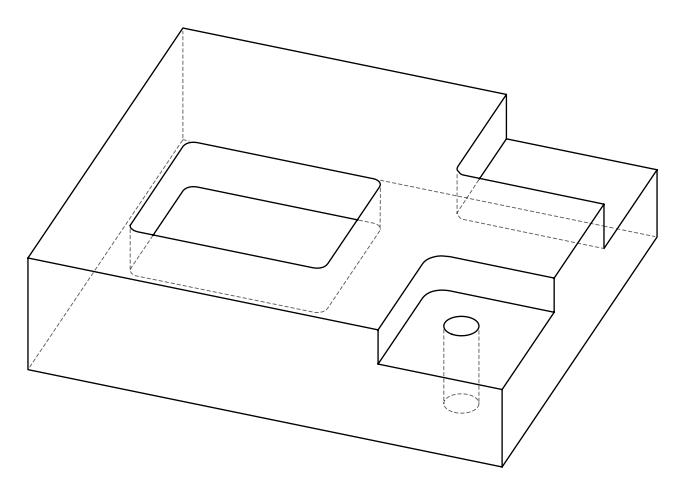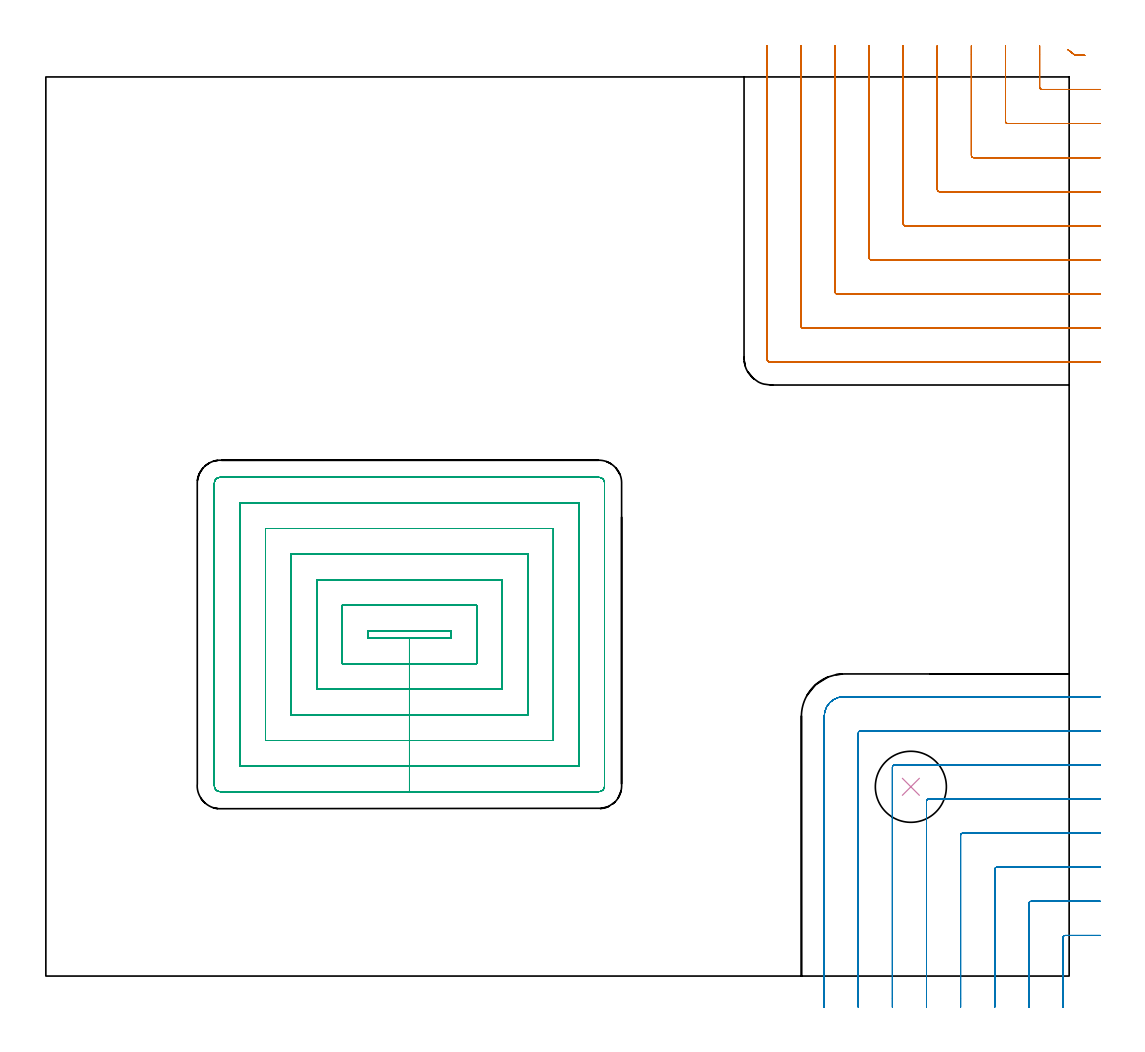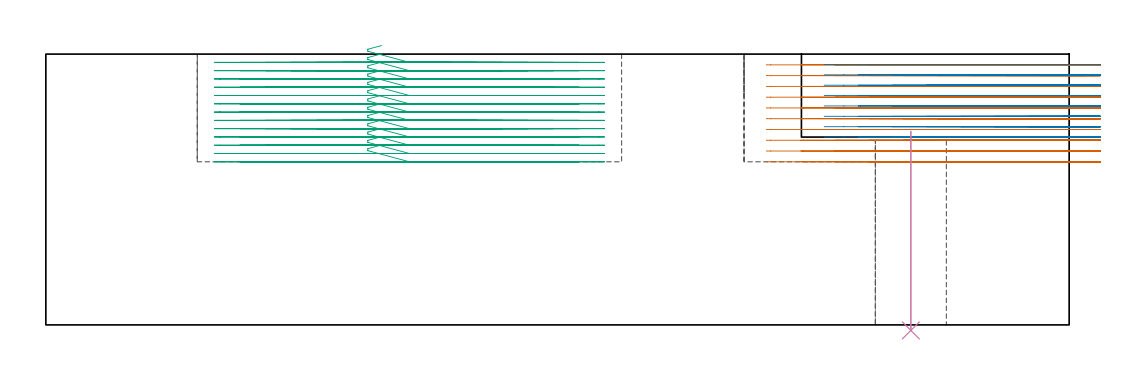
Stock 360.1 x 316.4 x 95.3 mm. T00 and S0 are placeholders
(PLAN: 4 operations, 2 tool changes, 97.8 min)
(1 MILL_CORNER_NOTCH_RECTANGULAR | CORNER_NOTCH_RECTANGULAR | NXT0201_012 | Follow Part, ap 4, ae 75% | 26.67 min | 469295 mm3)
(2 MILL_CORNER_NOTCH_RECTANGULAR_1 | CORNER_NOTCH_RECTANGULAR_1 | NXT0201_012 | Follow Part, ap 4, ae 75% | 17.27 min | 291006 mm3)
(3 MILL_RECTANGULAR_POCKET | POCKET_RECTANGULAR_STRAIGHT | NXT0201_011 | Follow Part, ap 3, ae 75% | 53.53 min | 691756 mm3)
(4 INDEXABLE_INSERT_DRILL_THROUGH_HOLE_FROM_SOLID | STEP1HOLE | NXT0302_021 | 0.29 min | 32395 mm3)
(TOOL NXT0201_012 | ENDMILL 16mm [2P460-1600-NA 1630] | D16 FL38 Z6)
(TOOL NXT0201_011 | ENDMILL 12mm [2P460-1200-NA 1630] | D12 FL38 Z6)
(TOOL NXT0302_021 | Index. Insert Drill 25mm [880-D2500L25-05] | D25 PA176 FL125 Z2)
(OP 1 MILL_CORNER_NOTCH_RECTANGULAR)
G17 G21 G94 G90
T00 M6
G54
G17 G0 G90 X359.642 Y326.016 S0 M3
G43 Z105.3 H1
Z91.51
G94 G1 X362.007 Y324.169 F250.
G3 X362.492 Y324. R0.8
G1 X362.598
X365.598
G0 Z105.3
X349.7 Y327.4
Z91.51
G1 Y324.4
Y312.793 F500.
G3 X350.493 Y312. R0.8
G1 X368.1
X371.1 F250.
G0 Z105.3
X337.7 Y327.4
Z91.51
G1 Y324.4
Y300.794 F500.
G3 X338.494 Y300. R0.8
G1 X368.1
X371.1 F250.
G0 Z105.3
X325.7 Y327.4
Z91.51
G1 Y324.4
Y288.794 F500.
G3 X326.494 Y288. R0.8
G1 X368.1
X371.1 F250.
G0 Z105.3
X313.7 Y327.4
Z91.51
G1 Y324.4
Y276.795 F500.
G3 X314.495 Y276. R0.8
G1 X368.1
X371.1 F250.
G0 Z105.3
X301.7 Y327.4
Z91.51
G1 Y324.4
Y264.795 F500.
G3 X302.495 Y264. R0.8
G1 X368.1
X371.1 F250.
G0 Z105.3
X289.7 Y327.4
Z91.51
G1 Y324.4
Y252.795 F500.
G3 X290.495 Y252. R0.8
G1 X368.1
X371.1 F250.
G0 Z105.3
X277.7 Y327.4
Z91.51
G1 Y324.4
Y240.796 F500.
G3 X278.496 Y240. R0.8
G1 X368.1
X371.1 F250.
G0 Z105.3
X265.7 Y327.4
Z91.51
G1 Y324.4
Y228.796 F500.
G3 X266.496 Y228. R0.8
G1 X368.1
X371.1 F250.
G0 Z105.3
X253.7 Y327.4
Z91.51
G1 Y324.4
Y217.4 F500.
G3 X255.1 Y216. R1.4
G1 X368.1
X371.1 F250.
G0 Z105.3
X359.642 Y326.016
Z87.72
G1 X362.007 Y324.169
G3 X362.492 Y324. R0.8
G1 X362.598
X365.598
G0 Z105.3
X349.7 Y327.4
Z87.72
G1 Y324.4
Y312.793 F500.
G3 X350.493 Y312. R0.8
G1 X368.1
X371.1 F250.
G0 Z105.3
X337.7 Y327.4
Z87.72
G1 Y324.4
Y300.794 F500.
G3 X338.494 Y300. R0.8
G1 X368.1
X371.1 F250.
G0 Z105.3
X325.7 Y327.4
Z87.72
G1 Y324.4
Y288.794 F500.
G3 X326.494 Y288. R0.8
G1 X368.1
X371.1 F250.
G0 Z105.3
X313.7 Y327.4
Z87.72
G1 Y324.4
Y276.795 F500.
G3 X314.495 Y276. R0.8
G1 X368.1
X371.1 F250.
G0 Z105.3
X301.7 Y327.4
Z87.72
G1 Y324.4
Y264.795 F500.
G3 X302.495 Y264. R0.8
G1 X368.1
X371.1 F250.
G0 Z105.3
X289.7 Y327.4
Z87.72
G1 Y324.4
Y252.795 F500.
G3 X290.495 Y252. R0.8
G1 X368.1
X371.1 F250.
G0 Z105.3
X277.7 Y327.4
Z87.72
G1 Y324.4
Y240.796 F500.
G3 X278.496 Y240. R0.8
G1 X368.1
X371.1 F250.
G0 Z105.3
X265.7 Y327.4
Z87.72
G1 Y324.4
Y228.796 F500.
G3 X266.496 Y228. R0.8
G1 X368.1
X371.1 F250.
G0 Z105.3
X253.7 Y327.4
Z87.72
G1 Y324.4
Y217.4 F500.
G3 X255.1 Y216. R1.4
G1 X368.1
X371.1 F250.
G0 Z105.3
X359.642 Y326.016
Z83.93
G1 X362.007 Y324.169
G3 X362.492 Y324. R0.8
G1 X362.598
X365.598
G0 Z105.3
X349.7 Y327.4
Z83.93
G1 Y324.4
Y312.793 F500.
G3 X350.493 Y312. R0.8
G1 X368.1
X371.1 F250.
G0 Z105.3
X337.7 Y327.4
Z83.93
G1 Y324.4
Y300.794 F500.
G3 X338.494 Y300. R0.8
G1 X368.1
X371.1 F250.
G0 Z105.3
X325.7 Y327.4
Z83.93
G1 Y324.4
Y288.794 F500.
G3 X326.494 Y288. R0.8
G1 X368.1
X371.1 F250.
G0 Z105.3
X313.7 Y327.4
Z83.93
G1 Y324.4
Y276.795 F500.
G3 X314.495 Y276. R0.8
G1 X368.1
X371.1 F250.
G0 Z105.3
X301.7 Y327.4
Z83.93
G1 Y324.4
Y264.795 F500.
G3 X302.495 Y264. R0.8
G1 X368.1
X371.1 F250.
G0 Z105.3
X289.7 Y327.4
Z83.93
G1 Y324.4
Y252.795 F500.
G3 X290.495 Y252. R0.8
G1 X368.1
X371.1 F250.
G0 Z105.3
X277.7 Y327.4
Z83.93
G1 Y324.4
Y240.796 F500.
G3 X278.496 Y240. R0.8
G1 X368.1
X371.1 F250.
G0 Z105.3
X265.7 Y327.4
Z83.93
G1 Y324.4
Y228.796 F500.
G3 X266.496 Y228. R0.8
G1 X368.1
X371.1 F250.
G0 Z105.3
X253.7 Y327.4
Z83.93
G1 Y324.4
Y217.4 F500.
G3 X255.1 Y216. R1.4
G1 X368.1
X371.1 F250.
G0 Z105.3
X359.642 Y326.016
Z80.14
G1 X362.007 Y324.169
G3 X362.492 Y324. R0.8
G1 X362.598
X365.598
G0 Z105.3
X349.7 Y327.4
Z80.14
G1 Y324.4
Y312.793 F500.
G3 X350.493 Y312. R0.8
G1 X368.1
X371.1 F250.
G0 Z105.3
X337.7 Y327.4
Z80.14
G1 Y324.4
Y300.794 F500.
G3 X338.494 Y300. R0.8
G1 X368.1
X371.1 F250.
G0 Z105.3
X325.7 Y327.4
Z80.14
G1 Y324.4
Y288.794 F500.
G3 X326.494 Y288. R0.8
G1 X368.1
X371.1 F250.
G0 Z105.3
X313.7 Y327.4
Z80.14
G1 Y324.4
Y276.795 F500.
G3 X314.495 Y276. R0.8
G1 X368.1
X371.1 F250.
G0 Z105.3
X301.7 Y327.4
Z80.14
G1 Y324.4
Y264.795 F500.
G3 X302.495 Y264. R0.8
G1 X368.1
X371.1 F250.
G0 Z105.3
X289.7 Y327.4
Z80.14
G1 Y324.4
Y252.795 F500.
G3 X290.495 Y252. R0.8
G1 X368.1
X371.1 F250.
G0 Z105.3
X277.7 Y327.4
Z80.14
G1 Y324.4
Y240.796 F500.
G3 X278.496 Y240. R0.8
G1 X368.1
X371.1 F250.
G0 Z105.3
X265.7 Y327.4
Z80.14
G1 Y324.4
Y228.796 F500.
G3 X266.496 Y228. R0.8
G1 X368.1
X371.1 F250.
G0 Z105.3
X253.7 Y327.4
Z80.14
G1 Y324.4
Y217.4 F500.
G3 X255.1 Y216. R1.4
G1 X368.1
X371.1 F250.
G0 Z105.3
X359.642 Y326.016
Z76.35
G1 X362.007 Y324.169
G3 X362.492 Y324. R0.8
G1 X362.598
X365.598
G0 Z105.3
X349.7 Y327.4
Z76.35
G1 Y324.4
Y312.793 F500.
G3 X350.493 Y312. R0.8
G1 X368.1
X371.1 F250.
G0 Z105.3
X337.7 Y327.4
Z76.35
G1 Y324.4
Y300.794 F500.
G3 X338.494 Y300. R0.8
G1 X368.1
X371.1 F250.
G0 Z105.3
X325.7 Y327.4
Z76.35
G1 Y324.4
Y288.794 F500.
G3 X326.494 Y288. R0.8
G1 X368.1
X371.1 F250.
G0 Z105.3
X313.7 Y327.4
Z76.35
G1 Y324.4
Y276.795 F500.
G3 X314.495 Y276. R0.8
G1 X368.1
X371.1 F250.
G0 Z105.3
X301.7 Y327.4
Z76.35
G1 Y324.4
Y264.795 F500.
G3 X302.495 Y264. R0.8
G1 X368.1
X371.1 F250.
G0 Z105.3
X289.7 Y327.4
Z76.35
G1 Y324.4
Y252.795 F500.
G3 X290.495 Y252. R0.8
G1 X368.1
X371.1 F250.
G0 Z105.3
X277.7 Y327.4
Z76.35
G1 Y324.4
Y240.796 F500.
G3 X278.496 Y240. R0.8
G1 X368.1
X371.1 F250.
G0 Z105.3
X265.7 Y327.4
Z76.35
G1 Y324.4
Y228.796 F500.
G3 X266.496 Y228. R0.8
G1 X368.1
X371.1 F250.
G0 Z105.3
X253.7 Y327.4
Z76.35
G1 Y324.4
Y217.4 F500.
G3 X255.1 Y216. R1.4
G1 X368.1
X371.1 F250.
G0 Z105.3
X359.642 Y326.016
Z72.56
G1 X362.007 Y324.169
G3 X362.492 Y324. R0.8
G1 X362.598
X365.598
G0 Z105.3
X349.7 Y327.4
Z72.56
G1 Y324.4
Y312.793 F500.
G3 X350.493 Y312. R0.8
G1 X368.1
X371.1 F250.
G0 Z105.3
X337.7 Y327.4
Z72.56
G1 Y324.4
Y300.794 F500.
G3 X338.494 Y300. R0.8
G1 X368.1
X371.1 F250.
G0 Z105.3
X325.7 Y327.4
Z72.56
G1 Y324.4
Y288.794 F500.
G3 X326.494 Y288. R0.8
G1 X368.1
X371.1 F250.
G0 Z105.3
X313.7 Y327.4
Z72.56
G1 Y324.4
Y276.795 F500.
G3 X314.495 Y276. R0.8
G1 X368.1
X371.1 F250.
G0 Z105.3
X301.7 Y327.4
Z72.56
G1 Y324.4
Y264.795 F500.
G3 X302.495 Y264. R0.8
G1 X368.1
X371.1 F250.
G0 Z105.3
X289.7 Y327.4
Z72.56
G1 Y324.4
Y252.795 F500.
G3 X290.495 Y252. R0.8
G1 X368.1
X371.1 F250.
G0 Z105.3
X277.7 Y327.4
Z72.56
G1 Y324.4
Y240.796 F500.
G3 X278.496 Y240. R0.8
G1 X368.1
X371.1 F250.
G0 Z105.3
X265.7 Y327.4
Z72.56
G1 Y324.4
Y228.796 F500.
G3 X266.496 Y228. R0.8
G1 X368.1
X371.1 F250.
G0 Z105.3
X253.7 Y327.4
Z72.56
G1 Y324.4
Y217.4 F500.
G3 X255.1 Y216. R1.4
G1 X368.1
X371.1 F250.
G0 Z105.3
X359.642 Y326.016
Z68.77
G1 X362.007 Y324.169
G3 X362.492 Y324. R0.8
G1 X362.598
X365.598
G0 Z105.3
X349.7 Y327.4
Z68.77
G1 Y324.4
Y312.793 F500.
G3 X350.493 Y312. R0.8
G1 X368.1
X371.1 F250.
G0 Z105.3
X337.7 Y327.4
Z68.77
G1 Y324.4
Y300.794 F500.
G3 X338.494 Y300. R0.8
G1 X368.1
X371.1 F250.
G0 Z105.3
X325.7 Y327.4
Z68.77
G1 Y324.4
Y288.794 F500.
G3 X326.494 Y288. R0.8
G1 X368.1
X371.1 F250.
G0 Z105.3
X313.7 Y327.4
Z68.77
G1 Y324.4
Y276.795 F500.
G3 X314.495 Y276. R0.8
G1 X368.1
X371.1 F250.
G0 Z105.3
X301.7 Y327.4
Z68.77
G1 Y324.4
Y264.795 F500.
G3 X302.495 Y264. R0.8
G1 X368.1
X371.1 F250.
G0 Z105.3
X289.7 Y327.4
Z68.77
G1 Y324.4
Y252.795 F500.
G3 X290.495 Y252. R0.8
G1 X368.1
X371.1 F250.
G0 Z105.3
X277.7 Y327.4
Z68.77
G1 Y324.4
Y240.796 F500.
G3 X278.496 Y240. R0.8
G1 X368.1
X371.1 F250.
G0 Z105.3
X265.7 Y327.4
Z68.77
G1 Y324.4
Y228.796 F500.
G3 X266.496 Y228. R0.8
G1 X368.1
X371.1 F250.
G0 Z105.3
X253.7 Y327.4
Z68.77
G1 Y324.4
Y217.4 F500.
G3 X255.1 Y216. R1.4
G1 X368.1
X371.1 F250.
G0 Z105.3
X359.642 Y326.016
Z64.98
G1 X362.007 Y324.169
G3 X362.492 Y324. R0.8
G1 X362.598
X365.598
G0 Z105.3
X349.7 Y327.4
Z64.98
G1 Y324.4
Y312.793 F500.
G3 X350.493 Y312. R0.8
G1 X368.1
X371.1 F250.
G0 Z105.3
X337.7 Y327.4
Z64.98
G1 Y324.4
Y300.794 F500.
G3 X338.494 Y300. R0.8
G1 X368.1
X371.1 F250.
G0 Z105.3
X325.7 Y327.4
Z64.98
G1 Y324.4
Y288.794 F500.
G3 X326.494 Y288. R0.8
G1 X368.1
X371.1 F250.
G0 Z105.3
X313.7 Y327.4
Z64.98
G1 Y324.4
Y276.795 F500.
G3 X314.495 Y276. R0.8
G1 X368.1
X371.1 F250.
G0 Z105.3
X301.7 Y327.4
Z64.98
G1 Y324.4
Y264.795 F500.
G3 X302.495 Y264. R0.8
G1 X368.1
X371.1 F250.
G0 Z105.3
X289.7 Y327.4
Z64.98
G1 Y324.4
Y252.795 F500.
G3 X290.495 Y252. R0.8
G1 X368.1
X371.1 F250.
G0 Z105.3
X277.7 Y327.4
Z64.98
G1 Y324.4
Y240.796 F500.
G3 X278.496 Y240. R0.8
G1 X368.1
X371.1 F250.
G0 Z105.3
X265.7 Y327.4
Z64.98
G1 Y324.4
Y228.796 F500.
G3 X266.496 Y228. R0.8
G1 X368.1
X371.1 F250.
G0 Z105.3
X253.7 Y327.4
Z64.98
G1 Y324.4
Y217.4 F500.
G3 X255.1 Y216. R1.4
G1 X368.1
X371.1 F250.
G0 Z105.3
X359.642 Y326.016
Z61.19
G1 X362.007 Y324.169
G3 X362.492 Y324. R0.8
G1 X362.598
X365.598
G0 Z105.3
X349.7 Y327.4
Z61.19
G1 Y324.4
Y312.793 F500.
G3 X350.493 Y312. R0.8
G1 X368.1
X371.1 F250.
G0 Z105.3
X337.7 Y327.4
Z61.19
G1 Y324.4
Y300.794 F500.
G3 X338.494 Y300. R0.8
G1 X368.1
X371.1 F250.
G0 Z105.3
X325.7 Y327.4
Z61.19
G1 Y324.4
Y288.794 F500.
G3 X326.494 Y288. R0.8
G1 X368.1
X371.1 F250.
G0 Z105.3
X313.7 Y327.4
Z61.19
G1 Y324.4
Y276.795 F500.
G3 X314.495 Y276. R0.8
G1 X368.1
X371.1 F250.
G0 Z105.3
X301.7 Y327.4
Z61.19
G1 Y324.4
Y264.795 F500.
G3 X302.495 Y264. R0.8
G1 X368.1
X371.1 F250.
G0 Z105.3
X289.7 Y327.4
Z61.19
G1 Y324.4
Y252.795 F500.
G3 X290.495 Y252. R0.8
G1 X368.1
X371.1 F250.
G0 Z105.3
X277.7 Y327.4
Z61.19
G1 Y324.4
Y240.796 F500.
G3 X278.496 Y240. R0.8
G1 X368.1
X371.1 F250.
G0 Z105.3
X265.7 Y327.4
Z61.19
G1 Y324.4
Y228.796 F500.
G3 X266.496 Y228. R0.8
G1 X368.1
X371.1 F250.
G0 Z105.3
X253.7 Y327.4
Z61.19
G1 Y324.4
Y217.4 F500.
G3 X255.1 Y216. R1.4
G1 X368.1
X371.1 F250.
G0 Z105.3
X359.642 Y326.016
Z57.4
G1 X362.007 Y324.169
G3 X362.492 Y324. R0.8
G1 X362.598
X365.598
G0 Z105.3
X349.7 Y327.4
Z57.4
G1 Y324.4
Y312.793 F500.
G3 X350.493 Y312. R0.8
G1 X368.1
X371.1 F250.
G0 Z105.3
X337.7 Y327.4
Z57.4
G1 Y324.4
Y300.794 F500.
G3 X338.494 Y300. R0.8
G1 X368.1
X371.1 F250.
G0 Z105.3
X325.7 Y327.4
Z57.4
G1 Y324.4
Y288.794 F500.
G3 X326.494 Y288. R0.8
G1 X368.1
X371.1 F250.
G0 Z105.3
X313.7 Y327.4
Z57.4
G1 Y324.4
Y276.795 F500.
G3 X314.495 Y276. R0.8
G1 X368.1
X371.1 F250.
G0 Z105.3
X301.7 Y327.4
Z57.4
G1 Y324.4
Y264.795 F500.
G3 X302.495 Y264. R0.8
G1 X368.1
X371.1 F250.
G0 Z105.3
X289.7 Y327.4
Z57.4
G1 Y324.4
Y252.795 F500.
G3 X290.495 Y252. R0.8
G1 X368.1
X371.1 F250.
G0 Z105.3
X277.7 Y327.4
Z57.4
G1 Y324.4
Y240.796 F500.
G3 X278.496 Y240. R0.8
G1 X368.1
X371.1 F250.
G0 Z105.3
X265.7 Y327.4
Z57.4
G1 Y324.4
Y228.796 F500.
G3 X266.496 Y228. R0.8
G1 X368.1
X371.1 F250.
G0 Z105.3
X253.7 Y327.4
Z57.4
G1 Y324.4
Y217.4 F500.
G3 X255.1 Y216. R1.4
G1 X368.1
X371.1 F250.
G0 Z105.3
M5
M2
(OP 2 MILL_CORNER_NOTCH_RECTANGULAR_1)
G17 G21 G94 G90
T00 M6
G54
G17 G0 G90 X371.1 Y14.3 S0 M3
G43 Z105.3 H1
Z91.65
G94 G1 X368.1 F250.
X358.694 F500.
G3 X357.9 Y13.506 R0.8
G1 Y-8.
Y-11. F250.
G0 Z105.3
X371.1 Y26.3
Z91.65
G1 X368.1
X346.694 F500.
G3 X345.9 Y25.506 R0.8
G1 Y-8.
Y-11. F250.
G0 Z105.3
X371.1 Y38.3
Z91.65
G1 X368.1
X334.695 F500.
G3 X333.9 Y37.505 R0.8
G1 Y-8.
Y-11. F250.
G0 Z105.3
X371.1 Y50.3
Z91.65
G1 X368.1
X322.695 F500.
G3 X321.9 Y49.505 R0.8
G1 Y-8.
Y-11. F250.
G0 Z105.3
X371.1 Y62.3
Z91.65
G1 X368.1
X310.695 F500.
G3 X309.9 Y61.505 R0.8
G1 Y-8.
Y-11. F250.
G0 Z105.3
X371.1 Y74.3
Z91.65
G1 X368.1
X298.696 F500.
G3 X297.9 Y73.504 R0.8
G1 Y-8.
Y-11. F250.
G0 Z105.3
X371.1 Y86.3
Z91.65
G1 X368.1
X286.696 F500.
G3 X285.9 Y85.504 R0.8
G1 Y-8.
Y-11. F250.
G0 Z105.3
X371.1 Y98.3
Z91.65
G1 X368.1
X280.8 F500.
G3 X273.9 Y91.4 R6.9
G1 Y-8.
Y-11. F250.
G0 Z105.3
X371.1 Y14.3
Z88.
G1 X368.1
X358.694 F500.
G3 X357.9 Y13.506 R0.8
G1 Y-8.
Y-11. F250.
G0 Z105.3
X371.1 Y26.3
Z88.
G1 X368.1
X346.694 F500.
G3 X345.9 Y25.506 R0.8
G1 Y-8.
Y-11. F250.
G0 Z105.3
X371.1 Y38.3
Z88.
G1 X368.1
X334.695 F500.
G3 X333.9 Y37.505 R0.8
G1 Y-8.
Y-11. F250.
G0 Z105.3
X371.1 Y50.3
Z88.
G1 X368.1
X322.695 F500.
G3 X321.9 Y49.505 R0.8
G1 Y-8.
Y-11. F250.
G0 Z105.3
X371.1 Y62.3
Z88.
G1 X368.1
X310.695 F500.
G3 X309.9 Y61.505 R0.8
G1 Y-8.
Y-11. F250.
G0 Z105.3
X371.1 Y74.3
Z88.
G1 X368.1
X298.696 F500.
G3 X297.9 Y73.504 R0.8
G1 Y-8.
Y-11. F250.
G0 Z105.3
X371.1 Y86.3
Z88.
G1 X368.1
X286.696 F500.
G3 X285.9 Y85.504 R0.8
G1 Y-8.
Y-11. F250.
G0 Z105.3
X371.1 Y98.3
Z88.
G1 X368.1
X280.8 F500.
G3 X273.9 Y91.4 R6.9
G1 Y-8.
Y-11. F250.
G0 Z105.3
X371.1 Y14.3
Z84.35
G1 X368.1
X358.694 F500.
G3 X357.9 Y13.506 R0.8
G1 Y-8.
Y-11. F250.
G0 Z105.3
X371.1 Y26.3
Z84.35
G1 X368.1
X346.694 F500.
G3 X345.9 Y25.506 R0.8
G1 Y-8.
Y-11. F250.
G0 Z105.3
X371.1 Y38.3
Z84.35
G1 X368.1
X334.695 F500.
G3 X333.9 Y37.505 R0.8
G1 Y-8.
Y-11. F250.
G0 Z105.3
X371.1 Y50.3
Z84.35
G1 X368.1
X322.695 F500.
G3 X321.9 Y49.505 R0.8
G1 Y-8.
Y-11. F250.
G0 Z105.3
X371.1 Y62.3
Z84.35
G1 X368.1
X310.695 F500.
G3 X309.9 Y61.505 R0.8
G1 Y-8.
Y-11. F250.
G0 Z105.3
X371.1 Y74.3
Z84.35
G1 X368.1
X298.696 F500.
G3 X297.9 Y73.504 R0.8
G1 Y-8.
Y-11. F250.
G0 Z105.3
X371.1 Y86.3
Z84.35
G1 X368.1
X286.696 F500.
G3 X285.9 Y85.504 R0.8
G1 Y-8.
Y-11. F250.
G0 Z105.3
X371.1 Y98.3
Z84.35
G1 X368.1
X280.8 F500.
G3 X273.9 Y91.4 R6.9
G1 Y-8.
Y-11. F250.
G0 Z105.3
X371.1 Y14.3
Z80.7
G1 X368.1
X358.694 F500.
G3 X357.9 Y13.506 R0.8
G1 Y-8.
Y-11. F250.
G0 Z105.3
X371.1 Y26.3
Z80.7
G1 X368.1
X346.694 F500.
G3 X345.9 Y25.506 R0.8
G1 Y-8.
Y-11. F250.
G0 Z105.3
X371.1 Y38.3
Z80.7
G1 X368.1
X334.695 F500.
G3 X333.9 Y37.505 R0.8
G1 Y-8.
Y-11. F250.
G0 Z105.3
X371.1 Y50.3
Z80.7
G1 X368.1
X322.695 F500.
G3 X321.9 Y49.505 R0.8
G1 Y-8.
Y-11. F250.
G0 Z105.3
X371.1 Y62.3
Z80.7
G1 X368.1
X310.695 F500.
G3 X309.9 Y61.505 R0.8
G1 Y-8.
Y-11. F250.
G0 Z105.3
X371.1 Y74.3
Z80.7
G1 X368.1
X298.696 F500.
G3 X297.9 Y73.504 R0.8
G1 Y-8.
Y-11. F250.
G0 Z105.3
X371.1 Y86.3
Z80.7
G1 X368.1
X286.696 F500.
G3 X285.9 Y85.504 R0.8
G1 Y-8.
Y-11. F250.
G0 Z105.3
X371.1 Y98.3
Z80.7
G1 X368.1
X280.8 F500.
G3 X273.9 Y91.4 R6.9
G1 Y-8.
Y-11. F250.
G0 Z105.3
X371.1 Y14.3
Z77.05
G1 X368.1
X358.694 F500.
G3 X357.9 Y13.506 R0.8
G1 Y-8.
Y-11. F250.
G0 Z105.3
X371.1 Y26.3
Z77.05
G1 X368.1
X346.694 F500.
G3 X345.9 Y25.506 R0.8
G1 Y-8.
Y-11. F250.
G0 Z105.3
X371.1 Y38.3
Z77.05
G1 X368.1
X334.695 F500.
G3 X333.9 Y37.505 R0.8
G1 Y-8.
Y-11. F250.
G0 Z105.3
X371.1 Y50.3
Z77.05
G1 X368.1
X322.695 F500.
G3 X321.9 Y49.505 R0.8
G1 Y-8.
Y-11. F250.
G0 Z105.3
X371.1 Y62.3
Z77.05
G1 X368.1
X310.695 F500.
G3 X309.9 Y61.505 R0.8
G1 Y-8.
Y-11. F250.
G0 Z105.3
X371.1 Y74.3
Z77.05
G1 X368.1
X298.696 F500.
G3 X297.9 Y73.504 R0.8
G1 Y-8.
Y-11. F250.
G0 Z105.3
X371.1 Y86.3
Z77.05
G1 X368.1
X286.696 F500.
G3 X285.9 Y85.504 R0.8
G1 Y-8.
Y-11. F250.
G0 Z105.3
X371.1 Y98.3
Z77.05
G1 X368.1
X280.8 F500.
G3 X273.9 Y91.4 R6.9
G1 Y-8.
Y-11. F250.
G0 Z105.3
X371.1 Y14.3
Z73.4
G1 X368.1
X358.694 F500.
G3 X357.9 Y13.506 R0.8
G1 Y-8.
Y-11. F250.
G0 Z105.3
X371.1 Y26.3
Z73.4
G1 X368.1
X346.694 F500.
G3 X345.9 Y25.506 R0.8
G1 Y-8.
Y-11. F250.
G0 Z105.3
X371.1 Y38.3
Z73.4
G1 X368.1
X334.695 F500.
G3 X333.9 Y37.505 R0.8
G1 Y-8.
Y-11. F250.
G0 Z105.3
X371.1 Y50.3
Z73.4
G1 X368.1
X322.695 F500.
G3 X321.9 Y49.505 R0.8
G1 Y-8.
Y-11. F250.
G0 Z105.3
X371.1 Y62.3
Z73.4
G1 X368.1
X310.695 F500.
G3 X309.9 Y61.505 R0.8
G1 Y-8.
Y-11. F250.
G0 Z105.3
X371.1 Y74.3
Z73.4
G1 X368.1
X298.696 F500.
G3 X297.9 Y73.504 R0.8
G1 Y-8.
Y-11. F250.
G0 Z105.3
X371.1 Y86.3
Z73.4
G1 X368.1
X286.696 F500.
G3 X285.9 Y85.504 R0.8
G1 Y-8.
Y-11. F250.
G0 Z105.3
X371.1 Y98.3
Z73.4
G1 X368.1
X280.8 F500.
G3 X273.9 Y91.4 R6.9
G1 Y-8.
Y-11. F250.
G0 Z105.3
X371.1 Y14.3
Z69.75
G1 X368.1
X358.694 F500.
G3 X357.9 Y13.506 R0.8
G1 Y-8.
Y-11. F250.
G0 Z105.3
X371.1 Y26.3
Z69.75
G1 X368.1
X346.694 F500.
G3 X345.9 Y25.506 R0.8
G1 Y-8.
Y-11. F250.
G0 Z105.3
X371.1 Y38.3
Z69.75
G1 X368.1
X334.695 F500.
G3 X333.9 Y37.505 R0.8
G1 Y-8.
Y-11. F250.
G0 Z105.3
X371.1 Y50.3
Z69.75
G1 X368.1
X322.695 F500.
G3 X321.9 Y49.505 R0.8
G1 Y-8.
Y-11. F250.
G0 Z105.3
X371.1 Y62.3
Z69.75
G1 X368.1
X310.695 F500.
G3 X309.9 Y61.505 R0.8
G1 Y-8.
Y-11. F250.
G0 Z105.3
X371.1 Y74.3
Z69.75
G1 X368.1
X298.696 F500.
G3 X297.9 Y73.504 R0.8
G1 Y-8.
Y-11. F250.
G0 Z105.3
X371.1 Y86.3
Z69.75
G1 X368.1
X286.696 F500.
G3 X285.9 Y85.504 R0.8
G1 Y-8.
Y-11. F250.
G0 Z105.3
X371.1 Y98.3
Z69.75
G1 X368.1
X280.8 F500.
G3 X273.9 Y91.4 R6.9
G1 Y-8.
Y-11. F250.
G0 Z105.3
X371.1 Y14.3
Z66.1
G1 X368.1
X358.694 F500.
G3 X357.9 Y13.506 R0.8
G1 Y-8.
Y-11. F250.
G0 Z105.3
X371.1 Y26.3
Z66.1
G1 X368.1
X346.694 F500.
G3 X345.9 Y25.506 R0.8
G1 Y-8.
Y-11. F250.
G0 Z105.3
X371.1 Y38.3
Z66.1
G1 X368.1
X334.695 F500.
G3 X333.9 Y37.505 R0.8
G1 Y-8.
Y-11. F250.
G0 Z105.3
X371.1 Y50.3
Z66.1
G1 X368.1
X322.695 F500.
G3 X321.9 Y49.505 R0.8
G1 Y-8.
Y-11. F250.
G0 Z105.3
X371.1 Y62.3
Z66.1
G1 X368.1
X310.695 F500.
G3 X309.9 Y61.505 R0.8
G1 Y-8.
Y-11. F250.
G0 Z105.3
X371.1 Y74.3
Z66.1
G1 X368.1
X298.696 F500.
G3 X297.9 Y73.504 R0.8
G1 Y-8.
Y-11. F250.
G0 Z105.3
X371.1 Y86.3
Z66.1
G1 X368.1
X286.696 F500.
G3 X285.9 Y85.504 R0.8
G1 Y-8.
Y-11. F250.
G0 Z105.3
X371.1 Y98.3
Z66.1
G1 X368.1
X280.8 F500.
G3 X273.9 Y91.4 R6.9
G1 Y-8.
Y-11. F250.
G0 Z105.3
M5
M2
(OP 3 MILL_RECTANGULAR_POCKET)
G17 G21 G94 G90
T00 M6
G54
G17 G0 G90 X118.126 Y121.5 S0 M3
G43 Z105.3 H1
Z98.3
G94 G1 X113.3 Z97.007 F250.
Y118.9 Z96.31
X127.95 Z92.385
X142.6 F500.
Y121.5
X113.3
Y118.9
X127.95
Y109.9
X151.6
Y130.5
X104.3
Y109.9
X127.95
Y100.9
X160.6
Y139.5
X95.3
Y100.9
X127.95
Y91.9
X169.6
Y148.5
X86.3
Y91.9
X127.95
Y82.9
X178.6
Y157.5
X77.3
Y82.9
X127.95
Y73.9
X187.6
Y166.5
X68.3
Y73.9
X127.95
Y64.9
X194.6
G3 X196.6 Y66.9 R2.
G1 Y173.5
G3 X194.6 Y175.5 R2.
G1 X61.3
G3 X59.3 Y173.5 R2.
G1 Y66.9
G3 X61.3 Y64.9 R2.
G1 X127.95
X128.95
G0 X118.126 Y121.5 Z95.385
G1 X113.3 Z94.091 F250.
Y118.9 Z93.395
X127.95 Z89.469
X142.6 F500.
Y121.5
X113.3
Y118.9
X127.95
Y109.9
X151.6
Y130.5
X104.3
Y109.9
X127.95
Y100.9
X160.6
Y139.5
X95.3
Y100.9
X127.95
Y91.9
X169.6
Y148.5
X86.3
Y91.9
X127.95
Y82.9
X178.6
Y157.5
X77.3
Y82.9
X127.95
Y73.9
X187.6
Y166.5
X68.3
Y73.9
X127.95
Y64.9
X194.6
G3 X196.6 Y66.9 R2.
G1 Y173.5
G3 X194.6 Y175.5 R2.
G1 X61.3
G3 X59.3 Y173.5 R2.
G1 Y66.9
G3 X61.3 Y64.9 R2.
G1 X127.95
X128.95
G0 X118.126 Y121.5 Z92.469
G1 X113.3 Z91.176 F250.
Y118.9 Z90.479
X127.95 Z86.554
X142.6 F500.
Y121.5
X113.3
Y118.9
X127.95
Y109.9
X151.6
Y130.5
X104.3
Y109.9
X127.95
Y100.9
X160.6
Y139.5
X95.3
Y100.9
X127.95
Y91.9
X169.6
Y148.5
X86.3
Y91.9
X127.95
Y82.9
X178.6
Y157.5
X77.3
Y82.9
X127.95
Y73.9
X187.6
Y166.5
X68.3
Y73.9
X127.95
Y64.9
X194.6
G3 X196.6 Y66.9 R2.
G1 Y173.5
G3 X194.6 Y175.5 R2.
G1 X61.3
G3 X59.3 Y173.5 R2.
G1 Y66.9
G3 X61.3 Y64.9 R2.
G1 X127.95
X128.95
G0 X118.126 Y121.5 Z89.554
G1 X113.3 Z88.261 F250.
Y118.9 Z87.564
X127.95 Z83.638
X142.6 F500.
Y121.5
X113.3
Y118.9
X127.95
Y109.9
X151.6
Y130.5
X104.3
Y109.9
X127.95
Y100.9
X160.6
Y139.5
X95.3
Y100.9
X127.95
Y91.9
X169.6
Y148.5
X86.3
Y91.9
X127.95
Y82.9
X178.6
Y157.5
X77.3
Y82.9
X127.95
Y73.9
X187.6
Y166.5
X68.3
Y73.9
X127.95
Y64.9
X194.6
G3 X196.6 Y66.9 R2.
G1 Y173.5
G3 X194.6 Y175.5 R2.
G1 X61.3
G3 X59.3 Y173.5 R2.
G1 Y66.9
G3 X61.3 Y64.9 R2.
G1 X127.95
X128.95
G0 X118.126 Y121.5 Z86.638
G1 X113.3 Z85.345 F250.
Y118.9 Z84.648
X127.95 Z80.723
X142.6 F500.
Y121.5
X113.3
Y118.9
X127.95
Y109.9
X151.6
Y130.5
X104.3
Y109.9
X127.95
Y100.9
X160.6
Y139.5
X95.3
Y100.9
X127.95
Y91.9
X169.6
Y148.5
X86.3
Y91.9
X127.95
Y82.9
X178.6
Y157.5
X77.3
Y82.9
X127.95
Y73.9
X187.6
Y166.5
X68.3
Y73.9
X127.95
Y64.9
X194.6
G3 X196.6 Y66.9 R2.
G1 Y173.5
G3 X194.6 Y175.5 R2.
G1 X61.3
G3 X59.3 Y173.5 R2.
G1 Y66.9
G3 X61.3 Y64.9 R2.
G1 X127.95
X128.95
G0 X118.126 Y121.5 Z83.723
G1 X113.3 Z82.43 F250.
Y118.9 Z81.733
X127.95 Z77.808
X142.6 F500.
Y121.5
X113.3
Y118.9
X127.95
Y109.9
X151.6
Y130.5
X104.3
Y109.9
X127.95
Y100.9
X160.6
Y139.5
X95.3
Y100.9
X127.95
Y91.9
X169.6
Y148.5
X86.3
Y91.9
X127.95
Y82.9
X178.6
Y157.5
X77.3
Y82.9
X127.95
Y73.9
X187.6
Y166.5
X68.3
Y73.9
X127.95
Y64.9
X194.6
G3 X196.6 Y66.9 R2.
G1 Y173.5
G3 X194.6 Y175.5 R2.
G1 X61.3
G3 X59.3 Y173.5 R2.
G1 Y66.9
G3 X61.3 Y64.9 R2.
G1 X127.95
X128.95
G0 X118.126 Y121.5 Z80.808
G1 X113.3 Z79.514 F250.
Y118.9 Z78.818
X127.95 Z74.892
X142.6 F500.
Y121.5
X113.3
Y118.9
X127.95
Y109.9
X151.6
Y130.5
X104.3
Y109.9
X127.95
Y100.9
X160.6
Y139.5
X95.3
Y100.9
X127.95
Y91.9
X169.6
Y148.5
X86.3
Y91.9
X127.95
Y82.9
X178.6
Y157.5
X77.3
Y82.9
X127.95
Y73.9
X187.6
Y166.5
X68.3
Y73.9
X127.95
Y64.9
X194.6
G3 X196.6 Y66.9 R2.
G1 Y173.5
G3 X194.6 Y175.5 R2.
G1 X61.3
G3 X59.3 Y173.5 R2.
G1 Y66.9
G3 X61.3 Y64.9 R2.
G1 X127.95
X128.95
G0 X118.126 Y121.5 Z77.892
G1 X113.3 Z76.599 F250.
Y118.9 Z75.902
X127.95 Z71.977
X142.6 F500.
Y121.5
X113.3
Y118.9
X127.95
Y109.9
X151.6
Y130.5
X104.3
Y109.9
X127.95
Y100.9
X160.6
Y139.5
X95.3
Y100.9
X127.95
Y91.9
X169.6
Y148.5
X86.3
Y91.9
X127.95
Y82.9
X178.6
Y157.5
X77.3
Y82.9
X127.95
Y73.9
X187.6
Y166.5
X68.3
Y73.9
X127.95
Y64.9
X194.6
G3 X196.6 Y66.9 R2.
G1 Y173.5
G3 X194.6 Y175.5 R2.
G1 X61.3
G3 X59.3 Y173.5 R2.
G1 Y66.9
G3 X61.3 Y64.9 R2.
G1 X127.95
X128.95
G0 X118.126 Y121.5 Z74.977
G1 X113.3 Z73.684 F250.
Y118.9 Z72.987
X127.95 Z69.062
X142.6 F500.
Y121.5
X113.3
Y118.9
X127.95
Y109.9
X151.6
Y130.5
X104.3
Y109.9
X127.95
Y100.9
X160.6
Y139.5
X95.3
Y100.9
X127.95
Y91.9
X169.6
Y148.5
X86.3
Y91.9
X127.95
Y82.9
X178.6
Y157.5
X77.3
Y82.9
X127.95
Y73.9
X187.6
Y166.5
X68.3
Y73.9
X127.95
Y64.9
X194.6
G3 X196.6 Y66.9 R2.
G1 Y173.5
G3 X194.6 Y175.5 R2.
G1 X61.3
G3 X59.3 Y173.5 R2.
G1 Y66.9
G3 X61.3 Y64.9 R2.
G1 X127.95
X128.95
G0 X118.126 Y121.5 Z72.062
G1 X113.3 Z70.768 F250.
Y118.9 Z70.072
X127.95 Z66.146
X142.6 F500.
Y121.5
X113.3
Y118.9
X127.95
Y109.9
X151.6
Y130.5
X104.3
Y109.9
X127.95
Y100.9
X160.6
Y139.5
X95.3
Y100.9
X127.95
Y91.9
X169.6
Y148.5
X86.3
Y91.9
X127.95
Y82.9
X178.6
Y157.5
X77.3
Y82.9
X127.95
Y73.9
X187.6
Y166.5
X68.3
Y73.9
X127.95
Y64.9
X194.6
G3 X196.6 Y66.9 R2.
G1 Y173.5
G3 X194.6 Y175.5 R2.
G1 X61.3
G3 X59.3 Y173.5 R2.
G1 Y66.9
G3 X61.3 Y64.9 R2.
G1 X127.95
X128.95
G0 X118.126 Y121.5 Z69.146
G1 X113.3 Z67.853 F250.
Y118.9 Z67.156
X127.95 Z63.231
X142.6 F500.
Y121.5
X113.3
Y118.9
X127.95
Y109.9
X151.6
Y130.5
X104.3
Y109.9
X127.95
Y100.9
X160.6
Y139.5
X95.3
Y100.9
X127.95
Y91.9
X169.6
Y148.5
X86.3
Y91.9
X127.95
Y82.9
X178.6
Y157.5
X77.3
Y82.9
X127.95
Y73.9
X187.6
Y166.5
X68.3
Y73.9
X127.95
Y64.9
X194.6
G3 X196.6 Y66.9 R2.
G1 Y173.5
G3 X194.6 Y175.5 R2.
G1 X61.3
G3 X59.3 Y173.5 R2.
G1 Y66.9
G3 X61.3 Y64.9 R2.
G1 X127.95
X128.95
G0 X118.126 Y121.5 Z66.231
G1 X113.3 Z64.938 F250.
Y118.9 Z64.241
X127.95 Z60.315
X142.6 F500.
Y121.5
X113.3
Y118.9
X127.95
Y109.9
X151.6
Y130.5
X104.3
Y109.9
X127.95
Y100.9
X160.6
Y139.5
X95.3
Y100.9
X127.95
Y91.9
X169.6
Y148.5
X86.3
Y91.9
X127.95
Y82.9
X178.6
Y157.5
X77.3
Y82.9
X127.95
Y73.9
X187.6
Y166.5
X68.3
Y73.9
X127.95
Y64.9
X194.6
G3 X196.6 Y66.9 R2.
G1 Y173.5
G3 X194.6 Y175.5 R2.
G1 X61.3
G3 X59.3 Y173.5 R2.
G1 Y66.9
G3 X61.3 Y64.9 R2.
G1 X127.95
X128.95
G0 X118.126 Y121.5 Z63.315
G1 X113.3 Z62.022 F250.
Y118.9 Z61.325
X127.95 Z57.4
X142.6 F500.
Y121.5
X113.3
Y118.9
X127.95
Y109.9
X151.6
Y130.5
X104.3
Y109.9
X127.95
Y100.9
X160.6
Y139.5
X95.3
Y100.9
X127.95
Y91.9
X169.6
Y148.5
X86.3
Y91.9
X127.95
Y82.9
X178.6
Y157.5
X77.3
Y82.9
X127.95
Y73.9
X187.6
Y166.5
X68.3
Y73.9
X127.95
Y64.9
X194.6
G3 X196.6 Y66.9 R2.
G1 Y173.5
G3 X194.6 Y175.5 R2.
G1 X61.3
G3 X59.3 Y173.5 R2.
G1 Y66.9
G3 X61.3 Y64.9 R2.
G1 X127.95
X128.95
G0 Z105.3
M5
M2
(OP 4 INDEXABLE_INSERT_DRILL_THROUGH_HOLE_FROM_SOLID)
G17 G21 G94 G90
T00 M6
G54
G17 G0 G90 X304.4 Y66.6 S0 M3
G43 Z105.3 H1
G94 G81 G98 Z-1.937 F250. R68.1
G80
M5
M2
